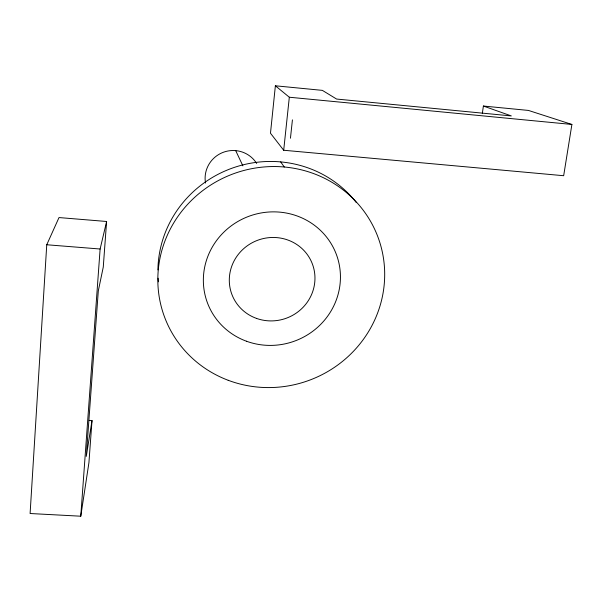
<?xml version="1.0" encoding="UTF-8"?>
<svg xmlns="http://www.w3.org/2000/svg" width="602" height="602" viewBox="0 0 602 602"><rect width="100%" height="100%" fill="white"/><g stroke="black" fill="none" stroke-linecap="round" stroke-linejoin="round"><path stroke-width="0.9" d="M92.016 420.55L86.267 456.399L98.299 290.886L103.266 267.092L106.607 221.483L59.004 217.563L46.753 244.758L30.1 513.514L80.766 516.207L88.923 462.712L92.016 420.55L89.209 420.377M80.766 516.207L100.12 249.01L106.607 221.483M483.391 106.042L511.309 115.93L336.601 99.052L322.363 90.368L275.377 85.793L270.479 133.223L283.692 150.252L563.668 175.716L571.9 124.448L528.443 110.429L483.391 106.042L482.33 113.447M283.692 150.252L289.321 97.231L275.377 85.793M290.45 138.227L292.421 119.873M46.753 244.758L100.12 249.01M289.321 97.231L571.9 124.448M280.683 161.9L284.279 167.002M235.706 150.635L242.877 165.836M205.515 183.053A27.888 27.564 -20.3 0 1 256.663 163.458M158.424 281.849A110.7 107.058 -21.2 0 1 158.123 278.192M157.912 269.922A110.7 107.058 -21.2 0 1 234.065 167.491A110.7 107.058 -21.2 0 1 356.392 202.648M256.46 318.383A43.035 41.53 -21.3 0 0 314.492 271.999A43.035 41.53 -21.3 0 0 245.435 247.189A43.035 41.53 -21.3 0 0 256.46 318.383M228.211 380.291A113.951 109.993 -21.3 0 0 383.67 259.643A113.951 109.993 -21.3 0 0 201.881 191.263A113.951 109.993 -21.3 0 0 228.211 380.291M246.481 341.229A68.861 66.453 -21.3 0 0 339.739 267.491A68.861 66.453 -21.3 0 0 229.475 227.195A68.861 66.453 -21.3 0 0 246.481 341.229"/></g></svg>
